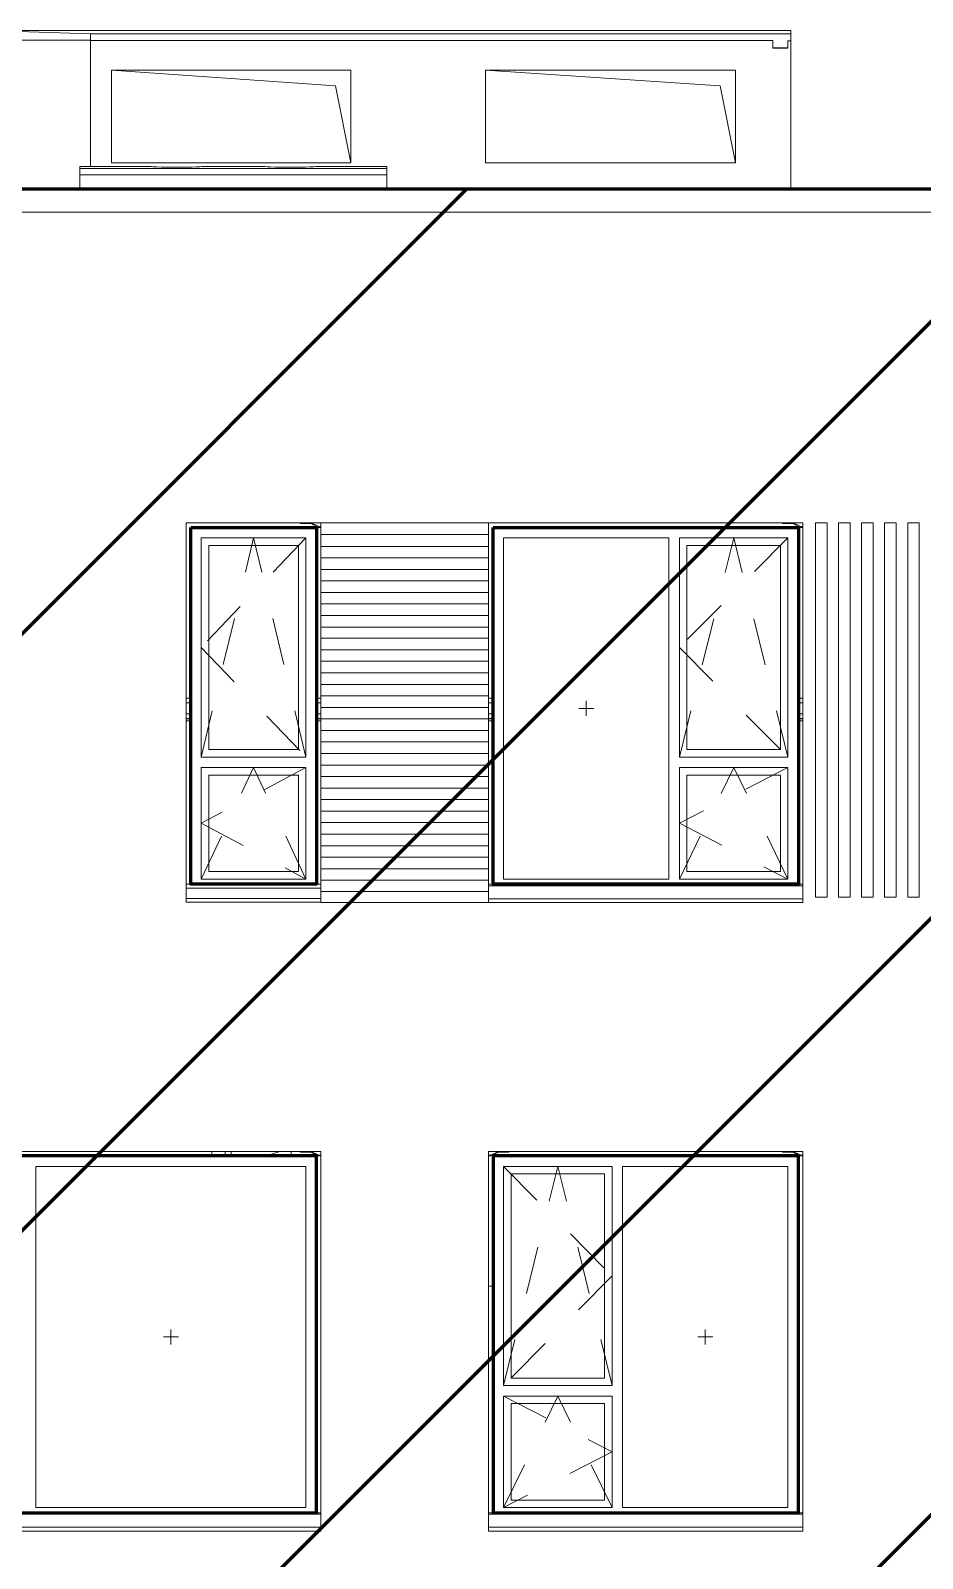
# Model space of a CAD drawing. Header units: millimetres. Extents: x 3914 to 443608, y -156176 to 78197.
# Drawn here: x 58864 to 64822, y 4780 to 14990 of the extents above; entities that cross this region are included whole.
import ezdxf

# ---------------------------------------------------------------- set-up
doc = ezdxf.new("R2010")
doc.units = ezdxf.units.MM
doc.linetypes.add('Штрих', pattern=[635, 317.5, -317.5])
for name, color, linetype, lineweight in [('0) клиннинг', 90, 'Continuous', 60), ('1) Откосы', 102, 'Continuous', 60), ('A-GENM', 7, 'Continuous', 9), ('A-GLAZ-1', 7, 'Continuous', 5), ('A-GLAZ-2', 7, 'Штрих', 5), ('A-ROOF', 7, 'Continuous', 9), ('A-WALL', 7, 'Continuous', 5), ('I-WALL', 7, 'Continuous', 5)]:
    doc.layers.add(name, color=color, linetype=linetype, lineweight=lineweight)

msp = doc.modelspace()

# ---------------------------------------------------------------- hatches: boundary and pattern name
at = {"layer": '0) клиннинг'}
h = msp.add_hatch(dxfattribs=at)
h.set_pattern_fill('ANSI31', color=256, scale=888)
h.paths.add_polyline_path([(164523.7, 13930), (38834, 13930), (38834, -116.1), (164523.7, -116.1)])

# ---------------------------------------------------------------- linework, layer by layer
msp.add_lwpolyline([(38834, -116.1), (164523.7, -116.1), (164523.7, 13930), (38834, 13930)], close=True, dxfattribs=at)
at = {"layer": '1) Откосы'}
for points in [[(59933.7, 11670), (60773.7, 11670), (60773.7, 9285), (59933.7, 9285)], [(61953.7, 11670), (63993.7, 11670), (63993.7, 9285), (61953.7, 9285)], [(58033.7, 5085), (60773.7, 5085), (60773.7, 7470), (58033.7, 7470)], [(63993.7, 7470), (61953.7, 7470), (61953.7, 5085), (63993.7, 5085)]]:
    msp.add_lwpolyline(points, close=True, dxfattribs=at)
at = {"layer": 'A-GENM'}
for p, q in [((38775.6, 13930), (115191.7, 13930)), ((38782.7, 13775.9), (115184.6, 13775.9)), ((60667.7, 11700), (60667.7, 11695)), ((60667.7, 11695), (60736.5, 11695)), ((60736.5, 11695), (60787.7, 11670)), ((60788.8, 11675), (60737.7, 11700)), ((60787.7, 11670), (60803.7, 11670)), ((60803.7, 11675), (60788.8, 11675)), ((63887.7, 11700), (63887.7, 11695)), ((63887.7, 11695), (63956.5, 11695)), ((63956.5, 11695), (64007.7, 11670)), ((64008.8, 11675), (63957.7, 11700)), ((64007.7, 11670), (64023.7, 11670)), ((64023.7, 11675), (64008.8, 11675)), ((59903.7, 10529.7), (59933.7, 10529.7)), ((60773.7, 10529.7), (60803.7, 10529.7)), ((61923.4, 10529.7), (61953.7, 10529.7)), ((63993.7, 10529.7), (64023.7, 10529.7)), ((59933.7, 10498.5), (59903.7, 10498.5)), ((59903.7, 10424.6), (59933.7, 10424.6)), ((60803.7, 10498.5), (60773.7, 10498.5)), ((60773.7, 10424.6), (60803.7, 10424.6)), ((61953.7, 10498.5), (61923.4, 10498.5)), ((61923.7, 10424.6), (61953.7, 10424.6)), ((64023.7, 10498.5), (63993.7, 10498.5)), ((63993.7, 10424.6), (64023.7, 10424.6)), ((59903.7, 10392), (59933.7, 10392)), ((59903.7, 10390.5), (59933.7, 10390.5)), ((59903.7, 10376.9), (59933.7, 10376.9)), ((60773.7, 10392), (60803.7, 10392)), ((60773.7, 10390.5), (60803.7, 10390.5)), ((60773.7, 10376.9), (60803.7, 10376.9)), ((61923.4, 10376.9), (61953.7, 10376.9)), ((61923.7, 10392), (61953.7, 10392)), ((61923.7, 10390.5), (61953.7, 10390.5)), ((63993.7, 10392), (64023.7, 10392)), ((63993.7, 10390.5), (64023.7, 10390.5)), ((63993.7, 10376.9), (64023.7, 10376.9)), ((60163.7, 7470), (60163.7, 7500)), ((60203.7, 7470), (60203.7, 7500)), ((60667.7, 7500), (60667.7, 7495)), ((60667.7, 7495), (60736.5, 7495)), ((60736.5, 7495), (60787.7, 7470)), ((60788.8, 7475), (60737.7, 7500)), ((60787.7, 7470), (60803.7, 7470)), ((60803.7, 7475), (60788.8, 7475)), ((61938.5, 7475), (61923.7, 7475)), ((61923.7, 7470), (61939.7, 7470)), ((61989.7, 7500), (61938.5, 7475)), ((61939.7, 7470), (61990.8, 7495)), ((61990.8, 7495), (62059.7, 7495)), ((62059.7, 7495), (62059.7, 7500)), ((63887.7, 7500), (63887.7, 7495)), ((63887.7, 7495), (63956.5, 7495)), ((63956.5, 7495), (64007.7, 7470)), ((64008.8, 7475), (63957.7, 7500)), ((64007.7, 7470), (64023.7, 7470)), ((64023.7, 7475), (64008.8, 7475))]:
    msp.add_line(p, q, dxfattribs=at)
at = {"layer": 'A-GLAZ-1'}
for p, q in [((60900.3, 14621.7), (59403.7, 14725)), ((63470.3, 14621.7), (61903.7, 14725)), ((61003.7, 14105), (60900.3, 14621.7)), ((63573.7, 14105), (63470.3, 14621.7)), ((59903.7, 11700), (59903.7, 9202.5)), ((60803.7, 11700), (59903.7, 11700)), ((59933.7, 9285), (59933.7, 11670)), ((59933.7, 11670), (60773.7, 11670)), ((60773.7, 11670), (60773.7, 9285)), ((64023.7, 11700), (61923.7, 11700)), ((61953.7, 9285), (61953.7, 11670)), ((61953.7, 11670), (62023.7, 11670)), ((62023.7, 11670), (63128.7, 11670)), ((63128.7, 11670), (63993.7, 11670)), ((63993.7, 11670), (63993.7, 9285)), ((64023.7, 9202.5), (64023.7, 11700)), ((60003.7, 11600), (60003.7, 10135)), ((60003.7, 11600), (60703.7, 11600)), ((60053.7, 11550), (60053.7, 10185)), ((60053.7, 11550), (60653.7, 11550)), ((60653.7, 10185), (60653.7, 11550)), ((60703.7, 10135), (60703.7, 11600)), ((60803.7, 11543.1), (60803.7, 11623)), ((61923.7, 11623), (61923.7, 11543.1)), ((62023.7, 11600), (62023.7, 9320)), ((62023.7, 11600), (63128.7, 11600)), ((63128.7, 11600), (63128.7, 9320)), ((63198.7, 10135), (63198.7, 11600)), ((63198.7, 11600), (63923.7, 11600)), ((63248.7, 11550), (63248.7, 10185)), ((63248.7, 11550), (63873.7, 11550)), ((63873.7, 10185), (63873.7, 11550)), ((63923.7, 10135), (63923.7, 11600)), ((60803.7, 11389.1), (60803.7, 11466.1)), ((61923.7, 11466.1), (61923.7, 11389.1)), ((60803.7, 11235.1), (60803.7, 11312.1)), ((61923.7, 11312.1), (61923.7, 11235.1)), ((60803.7, 11081.1), (60803.7, 11158.1)), ((61923.7, 11158.1), (61923.7, 11081.1)), ((60803.7, 10929.1), (60803.7, 11004.1)), ((61923.7, 11004.1), (61923.7, 10929.1)), ((60803.7, 10775.1), (60803.7, 10852.1)), ((61923.7, 10852.1), (61923.7, 10775.1)), ((60803.7, 10620.5), (60803.7, 10698.1)), ((61923.7, 10698.1), (61923.7, 10620.5)), ((60803.7, 10467.1), (60803.7, 10543.5)), ((61923.7, 10543.5), (61923.7, 10467.1)), ((62626.2, 10460), (62526.2, 10460)), ((62576.2, 10510), (62576.2, 10410)), ((60803.7, 10312.9), (60803.7, 10390.1)), ((61923.7, 10390.1), (61923.7, 10312.9)), ((60803.7, 10158.9), (60803.7, 10235.9)), ((61923.7, 10235.9), (61923.7, 10158.9)), ((60703.7, 10135), (60003.7, 10135)), ((60053.7, 10185), (60653.7, 10185)), ((63923.7, 10135), (63198.7, 10135)), ((63248.7, 10185), (63873.7, 10185)), ((60003.7, 10065), (60003.7, 9320)), ((60003.7, 10065), (60703.7, 10065)), ((60053.7, 10015), (60053.7, 9370)), ((60053.7, 10015), (60653.7, 10015)), ((60653.7, 9370), (60653.7, 10015)), ((60703.7, 9320), (60703.7, 10065)), ((60803.7, 10004.8), (60803.7, 10081.9)), ((61923.7, 10081.9), (61923.7, 10004.8)), ((63198.7, 9320), (63198.7, 10065)), ((63198.7, 10065), (63923.7, 10065)), ((63248.7, 10015), (63248.7, 9370)), ((63248.7, 10015), (63873.7, 10015)), ((63873.7, 9370), (63873.7, 10015)), ((63923.7, 9320), (63923.7, 10065)), ((60803.7, 9851), (60803.7, 9927.8)), ((61923.7, 9927.8), (61923.7, 9851)), ((60803.7, 9697.5), (60803.7, 9774)), ((61923.7, 9774), (61923.7, 9697.5)), ((60803.7, 9543), (60803.7, 9620.5)), ((61923.7, 9620.5), (61923.7, 9543)), ((60803.7, 9389.1), (60803.7, 9466)), ((61923.7, 9466), (61923.7, 9389.1)), ((60003.7, 9320), (60703.7, 9320)), ((60053.7, 9370), (60653.7, 9370)), ((60803.7, 9236.4), (60803.7, 9312.1)), ((61923.7, 9312.1), (61923.7, 9236.4)), ((62023.7, 9320), (63128.7, 9320)), ((63198.7, 9320), (63923.7, 9320)), ((63248.7, 9370), (63873.7, 9370)), ((60803.7, 9285), (59903.7, 9285)), ((60803.7, 9260), (59903.7, 9260)), ((59903.7, 9191), (59903.7, 9202.5)), ((59903.7, 9166), (59903.7, 9191)), ((59903.7, 9191), (60803.7, 9191)), ((60803.7, 9195.6), (60803.7, 9191)), ((60803.7, 9191), (60803.7, 9166)), ((64023.7, 9285), (61923.7, 9285)), ((64023.7, 9275), (61923.7, 9275)), ((61923.7, 9188), (61923.7, 9193.8)), ((64023.7, 9202.5), (64023.7, 9188)), ((60803.7, 9166), (59903.7, 9166)), ((61923.7, 9163), (61923.7, 9188)), ((61923.7, 9188), (64023.7, 9188)), ((64023.7, 9163), (61923.7, 9163)), ((64023.7, 9188), (64023.7, 9163)), ((60803.7, 7500), (58003.7, 7500)), ((58033.7, 7470), (60773.7, 7470)), ((60203.7, 7470), (60203.7, 7500)), ((60438.7, 7470), (60528.7, 7500)), ((60603.7, 7500), (60603.7, 7470)), ((60773.7, 7470), (60773.7, 5085)), ((60803.7, 5002.5), (60803.7, 7500)), ((61923.7, 7500), (61923.7, 5002.5)), ((64023.7, 7500), (61923.7, 7500)), ((61953.7, 5085), (61953.7, 7470)), ((61953.7, 7470), (63993.7, 7470)), ((63993.7, 7470), (63993.7, 5085)), ((64023.7, 5002.5), (64023.7, 7500)), ((58898.7, 5120), (58898.7, 7400)), ((58898.7, 7400), (60703.7, 7400)), ((60703.7, 5120), (60703.7, 7400)), ((62023.7, 7400), (62023.7, 5935)), ((62023.7, 7400), (62748.7, 7400)), ((62748.7, 7400), (62748.7, 5935)), ((62818.7, 5120), (62818.7, 7400)), ((62818.7, 7400), (63923.7, 7400)), ((63923.7, 5120), (63923.7, 7400)), ((62073.7, 7350), (62073.7, 5985)), ((62073.7, 7350), (62698.7, 7350)), ((62698.7, 5985), (62698.7, 7350)), ((59851.2, 6260), (59751.2, 6260)), ((59801.2, 6310), (59801.2, 6210)), ((63421.2, 6260), (63321.2, 6260)), ((63371.2, 6310), (63371.2, 6210)), ((62748.7, 5935), (62023.7, 5935)), ((62073.7, 5985), (62698.7, 5985)), ((62023.7, 5865), (62023.7, 5120)), ((62023.7, 5865), (62748.7, 5865)), ((62748.7, 5865), (62748.7, 5120)), ((62073.7, 5815), (62073.7, 5170)), ((62073.7, 5815), (62698.7, 5815)), ((62698.7, 5170), (62698.7, 5815)), ((58898.7, 5120), (60703.7, 5120)), ((62023.7, 5120), (62748.7, 5120)), ((62073.7, 5170), (62698.7, 5170)), ((62818.7, 5120), (63923.7, 5120)), ((60803.7, 5085), (58003.7, 5085)), ((60803.7, 5075), (58003.7, 5075)), ((64023.7, 5085), (61923.7, 5085)), ((64023.7, 5075), (61923.7, 5075)), ((58003.7, 4988), (60803.7, 4988)), ((60803.7, 4963), (58003.7, 4963)), ((60803.7, 5002.5), (60803.7, 4988)), ((60803.7, 4988), (60803.7, 4963)), ((61923.7, 4988), (61923.7, 5002.5)), ((61923.7, 4963), (61923.7, 4988)), ((61923.7, 4988), (64023.7, 4988)), ((64023.7, 4963), (61923.7, 4963)), ((64023.7, 5002.5), (64023.7, 4988)), ((64023.7, 4988), (64023.7, 4963))]:
    msp.add_line(p, q, dxfattribs=at)
at = {"layer": 'A-GLAZ-2'}
for p, q in [((60003.7, 10135), (60353.7, 11600)), ((60703.7, 11600), (60003.7, 10867.5)), ((60703.7, 10135), (60353.7, 11600)), ((63198.7, 10135), (63561.2, 11600)), ((63923.7, 11600), (63198.7, 10867.5)), ((63923.7, 10135), (63561.2, 11600)), ((60003.7, 10867.5), (60703.7, 10135)), ((63198.7, 10867.5), (63923.7, 10135)), ((60003.7, 9320), (60353.7, 10065)), ((60703.7, 10065), (60003.7, 9692.5)), ((60703.7, 9320), (60353.7, 10065)), ((63198.7, 9320), (63561.2, 10065)), ((63923.7, 10065), (63198.7, 9692.5)), ((63923.7, 9320), (63561.2, 10065)), ((60003.7, 9692.5), (60703.7, 9320)), ((63198.7, 9692.5), (63923.7, 9320)), ((62023.7, 5935), (62386.2, 7400)), ((62023.7, 7400), (62748.7, 6667.5)), ((62748.7, 5935), (62386.2, 7400)), ((62748.7, 6667.5), (62023.7, 5935)), ((62023.7, 5120), (62386.2, 5865)), ((62023.7, 5865), (62748.7, 5492.5)), ((62748.7, 5120), (62386.2, 5865)), ((62748.7, 5492.5), (62023.7, 5120))]:
    msp.add_line(p, q, dxfattribs=at)
at = {"layer": 'A-ROOF'}
for p, q in [((57863.7, 14925), (59263.7, 14925)), ((59263.7, 14969), (58563.7, 14990)), ((63943.7, 14990), (58773.7, 14990)), ((59263.4, 14924.4), (63823.7, 14924.4)), ((63943.7, 14969), (59263.7, 14969)), ((59263.7, 14969), (59263.7, 14925)), ((63823.7, 14924.4), (63823.7, 14875)), ((63923.7, 14875), (63923.7, 14921.4)), ((63923.7, 14921.4), (63943.7, 14921.4)), ((63943.7, 14990), (63943.7, 14921.4)), ((63923.7, 14875), (63823.7, 14875)), ((59193.7, 14025), (59193.7, 14082.2)), ((59663.7, 14082.2), (59193.7, 14082.2)), ((61243.7, 14069), (59193.7, 14069)), ((59193.7, 14025), (61243.7, 14025)), ((59668.7, 14080.9), (59663.7, 14082.2)), ((59683.7, 14079.8), (59668.7, 14080.9)), ((59707.7, 14078.7), (59683.7, 14079.8)), ((59739.2, 14077.9), (59707.7, 14078.7)), ((59776.6, 14077.3), (59739.2, 14077.9)), ((59817.6, 14077), (59776.6, 14077.3)), ((59859.7, 14077), (59817.6, 14077)), ((59900.7, 14077.3), (59859.7, 14077)), ((59938.1, 14077.9), (59900.7, 14077.3)), ((59969.6, 14078.7), (59938.1, 14077.9)), ((59993.6, 14079.8), (59969.6, 14078.7)), ((60008.6, 14080.9), (59993.6, 14079.8)), ((60013.7, 14082.2), (60008.6, 14080.9)), ((60423.7, 14082.2), (60013.7, 14082.2)), ((60428.7, 14080.9), (60423.7, 14082.2)), ((60443.7, 14079.8), (60428.7, 14080.9)), ((60467.7, 14078.7), (60443.7, 14079.8)), ((60499.2, 14077.9), (60467.7, 14078.7)), ((60536.6, 14077.3), (60499.2, 14077.9)), ((60577.6, 14077), (60536.6, 14077.3)), ((60619.7, 14077), (60577.6, 14077)), ((60660.7, 14077.3), (60619.7, 14077)), ((60698.1, 14077.9), (60660.7, 14077.3)), ((60729.6, 14078.7), (60698.1, 14077.9)), ((60753.6, 14079.8), (60729.6, 14078.7)), ((60768.6, 14080.9), (60753.6, 14079.8)), ((60773.7, 14082.2), (60768.6, 14080.9)), ((61243.7, 14082.2), (60773.7, 14082.2)), ((61243.7, 14025), (61243.7, 14082.2))]:
    msp.add_line(p, q, dxfattribs=at)
at = {"layer": 'A-WALL'}
for p, q in [((59263.7, 14925), (59263.7, 14081.9)), ((63943.7, 14921.4), (63943.7, 13930)), ((63823.7, 14871.4), (63823.7, 14875)), ((63923.7, 14871.4), (63823.7, 14871.4)), ((63923.7, 14875), (63923.7, 14871.4)), ((59403.7, 14725), (61003.7, 14725)), ((59403.7, 14105), (59403.7, 14725)), ((61003.7, 14725), (61003.7, 14105)), ((61903.7, 14105), (61903.7, 14725)), ((61903.7, 14725), (63573.7, 14725)), ((63573.7, 14725), (63573.7, 14105)), ((61003.7, 14105), (59403.7, 14105)), ((63573.7, 14105), (61903.7, 14105)), ((59193.7, 13930), (59193.7, 14025)), ((61243.7, 13930), (61243.7, 14025)), ((59903.7, 9202.5), (59903.7, 11700)), ((59903.7, 11700), (60803.7, 11700)), ((61923.7, 11700), (64023.7, 11700)), ((64023.7, 11700), (64023.7, 9202.5)), ((60803.7, 11623), (60803.7, 11543.1)), ((61923.7, 11543.1), (61923.7, 11623)), ((60803.7, 11466.1), (60803.7, 11389.1)), ((61923.7, 11389.1), (61923.7, 11466.1)), ((60803.7, 11312.1), (60803.7, 11235.1)), ((61923.7, 11235.1), (61923.7, 11312.1)), ((60803.7, 11158.1), (60803.7, 11081.1)), ((61923.7, 11081.1), (61923.7, 11158.1)), ((60803.7, 11004.1), (60803.7, 10929.1)), ((61923.7, 10929.1), (61923.7, 11004.1)), ((60803.7, 10852.1), (60803.7, 10775.1)), ((61923.7, 10775.1), (61923.7, 10852.1)), ((60803.7, 10698.1), (60803.7, 10620.5)), ((61923.7, 10620.5), (61923.7, 10698.1)), ((60803.7, 10543.5), (60803.7, 10467.1)), ((61923.7, 10467.1), (61923.7, 10543.5)), ((60803.7, 10390.1), (60803.7, 10312.9)), ((61923.7, 10312.9), (61923.7, 10390.1)), ((60803.7, 10235.9), (60803.7, 10158.9)), ((61923.7, 10158.9), (61923.7, 10235.9)), ((60803.7, 10081.9), (60803.7, 10004.8)), ((61923.7, 10004.8), (61923.7, 10081.9)), ((60803.7, 9927.8), (60803.7, 9851)), ((61923.7, 9851), (61923.7, 9927.8)), ((60803.7, 9774), (60803.7, 9697.5)), ((61923.7, 9697.5), (61923.7, 9774)), ((60803.7, 9620.5), (60803.7, 9543)), ((61923.7, 9543), (61923.7, 9620.5)), ((60803.7, 9466), (60803.7, 9389.1)), ((61923.7, 9389.1), (61923.7, 9466)), ((60803.7, 9312.1), (60803.7, 9236.4)), ((61923.7, 9236.4), (61923.7, 9312.1)), ((58003.7, 7500), (60803.7, 7500)), ((60803.7, 7500), (60803.7, 5002.5)), ((61923.7, 7500), (64023.7, 7500)), ((61923.7, 5002.5), (61923.7, 7500)), ((64023.7, 7500), (64023.7, 5002.5))]:
    msp.add_line(p, q, dxfattribs=at)
at = {"layer": 'I-WALL'}
for p, q in [((61923.7, 11700), (60803.7, 11700)), ((60803.7, 11700), (60803.7, 11623)), ((61923.7, 11623), (61923.7, 11700)), ((64184.6, 11700), (64107.6, 11700)), ((64107.6, 11700), (64107.6, 9199)), ((64184.6, 9199), (64184.6, 11700)), ((64338.6, 11700), (64261.6, 11700)), ((64261.6, 11700), (64261.6, 9199)), ((64338.6, 9199), (64338.6, 11700)), ((64492.6, 11700), (64415.6, 11700)), ((64415.6, 11700), (64415.6, 9199)), ((64492.6, 9199), (64492.6, 11700)), ((64646.6, 11700), (64569.6, 11700)), ((64569.6, 11700), (64569.6, 9199)), ((64646.6, 9199), (64646.6, 11700)), ((64800.6, 11700), (64723.6, 11700)), ((64723.6, 11700), (64723.6, 9199)), ((64800.6, 9199), (64800.6, 11700)), ((60803.7, 11623), (61923.7, 11623)), ((61923.7, 11543.1), (60803.7, 11543.1)), ((60803.7, 11543.1), (60803.7, 11466.1)), ((61923.7, 11466.1), (61923.7, 11543.1)), ((60803.7, 11466.1), (61923.7, 11466.1)), ((61923.7, 11389.1), (60803.7, 11389.1)), ((60803.7, 11389.1), (60803.7, 11312.1)), ((61923.7, 11312.1), (61923.7, 11389.1)), ((60803.7, 11312.1), (61923.7, 11312.1)), ((61923.7, 11235.1), (60803.7, 11235.1)), ((60803.7, 11235.1), (60803.7, 11158.1)), ((61923.7, 11158.1), (61923.7, 11235.1)), ((60803.7, 11158.1), (61923.7, 11158.1)), ((61923.7, 11081.1), (60803.7, 11081.1)), ((60803.7, 11081.1), (60803.7, 11004.1)), ((61923.7, 11004.1), (61923.7, 11081.1)), ((60803.7, 11004.1), (61923.7, 11004.1)), ((61923.7, 10929.1), (60803.7, 10929.1)), ((60803.7, 10929.1), (60803.7, 10852.1)), ((61923.7, 10852.1), (61923.7, 10929.1)), ((60803.7, 10852.1), (61923.7, 10852.1)), ((61923.7, 10775.1), (60803.7, 10775.1)), ((60803.7, 10775.1), (60803.7, 10698.1)), ((61923.7, 10698.1), (61923.7, 10775.1)), ((60803.7, 10698.1), (61923.7, 10698.1)), ((61923.7, 10620.5), (60803.7, 10620.5)), ((60803.7, 10620.5), (60803.7, 10543.5)), ((61923.7, 10543.5), (61923.7, 10620.5)), ((60803.7, 10543.5), (61923.7, 10543.5)), ((61923.7, 10467.1), (60803.7, 10467.1)), ((60803.7, 10467.1), (60803.7, 10390.1)), ((61923.7, 10390.1), (61923.7, 10467.1)), ((60803.7, 10390.1), (61923.7, 10390.1)), ((61923.7, 10312.9), (60803.7, 10312.9)), ((60803.7, 10312.9), (60803.7, 10235.9)), ((61923.7, 10235.9), (61923.7, 10312.9)), ((60803.7, 10235.9), (61923.7, 10235.9)), ((61923.7, 10158.9), (60803.7, 10158.9)), ((60803.7, 10158.9), (60803.7, 10081.9)), ((61923.7, 10081.9), (61923.7, 10158.9)), ((60803.7, 10081.9), (61923.7, 10081.9)), ((61923.7, 10004.8), (60803.7, 10004.8)), ((60803.7, 10004.8), (60803.7, 9927.8)), ((60803.7, 9927.8), (61923.7, 9927.8)), ((61923.7, 9927.8), (61923.7, 10004.8)), ((61923.7, 9851), (60803.7, 9851)), ((60803.7, 9851), (60803.7, 9774)), ((61923.7, 9774), (61923.7, 9851)), ((60803.7, 9774), (61923.7, 9774)), ((61923.7, 9697.5), (60803.7, 9697.5)), ((60803.7, 9697.5), (60803.7, 9620.5)), ((60803.7, 9620.5), (61923.7, 9620.5)), ((61923.7, 9620.5), (61923.7, 9697.5)), ((61923.7, 9543), (60803.7, 9543)), ((60803.7, 9543), (60803.7, 9466)), ((61923.7, 9466), (61923.7, 9543)), ((60803.7, 9466), (61923.7, 9466)), ((61923.7, 9389.1), (60803.7, 9389.1)), ((60803.7, 9389.1), (60803.7, 9312.1)), ((60803.7, 9312.1), (61923.7, 9312.1)), ((61923.7, 9312.1), (61923.7, 9389.1)), ((61923.7, 9236.4), (60803.7, 9236.4)), ((60803.7, 9236.4), (60803.7, 9195.6)), ((61923.7, 9193.8), (61923.7, 9236.4)), ((64107.6, 9199), (64184.6, 9199)), ((64261.6, 9199), (64338.6, 9199)), ((64415.6, 9199), (64492.6, 9199)), ((64569.6, 9199), (64646.6, 9199)), ((64723.6, 9199), (64800.6, 9199)), ((60803.7, 9166), (60803.7, 9163)), ((60803.7, 9163), (61923.7, 9163)), ((60073.7, 7500), (60073.7, 7470)), ((60203.7, 7470), (60203.7, 7500)), ((60603.7, 7500), (60603.7, 7470)), ((61923.7, 6600), (61953.7, 6600))]:
    msp.add_line(p, q, dxfattribs=at)

doc.saveas('drawing.dxf')
